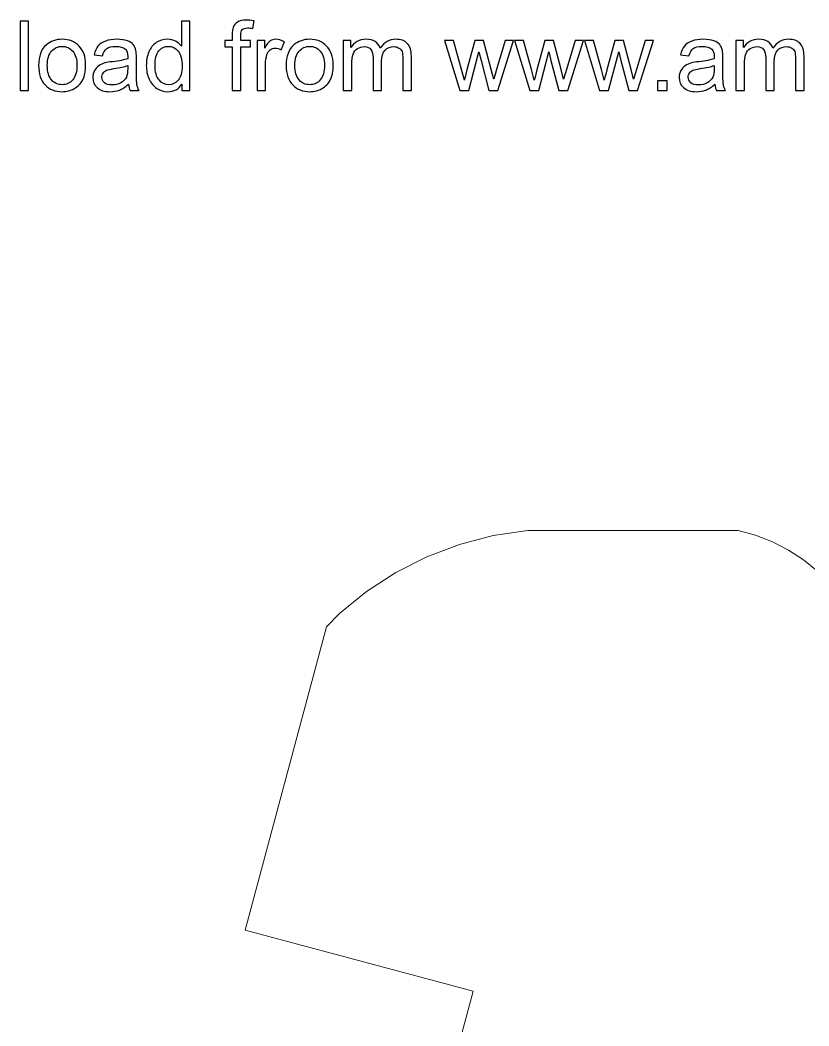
# Model space of a CAD drawing. Header units: millimetres. Extents: x -233 to 120, y -19 to 188.
# Drawn here: x -78.08 to -64.03, y 101.79 to 119.7 of the extents above; entities that cross this region are included whole.
import ezdxf

# ---------------------------------------------------------------- set-up
doc = ezdxf.new("R2010")
doc.units = ezdxf.units.MM
doc.header["$MEASUREMENT"] = 0
doc.layers.add('Layer 1', color=7, linetype='Continuous')

msp = doc.modelspace()

# ---------------------------------------------------------------- linework, layer by layer
at = {"layer": 'Layer 1', "color": 7}
for points, knots in [([(-78.0837, 118.4414), (-78.0837, 118.4414), (-78.0837, 119.6762), (-78.0837, 119.6762), (-78.0837, 119.6762), (-78.0837, 119.6762), (-77.932, 119.6762), (-77.932, 119.6762), (-77.932, 119.6762), (-77.932, 119.6762), (-77.932, 118.4414), (-77.932, 118.4414), (-77.932, 118.4414), (-77.932, 118.4414), (-78.0837, 118.4414), (-78.0837, 118.4414)], [0, 0, 0, 0, 0.2, 0.2, 0.2, 0.2, 0.4, 0.4, 0.4, 0.4, 0.6, 0.6, 0.6, 0.6, 1, 1, 1, 1]), ([(-75.201, 118.4414), (-75.201, 118.4414), (-75.201, 118.5549), (-75.201, 118.5549), (-75.201, 118.5549), (-75.2577, 118.4667), (-75.341, 118.4224), (-75.4511, 118.4224), (-75.4511, 118.4224), (-75.5224, 118.4224), (-75.5879, 118.442), (-75.6474, 118.4814), (-75.6474, 118.4814), (-75.7072, 118.5204), (-75.7535, 118.5753), (-75.7865, 118.6455), (-75.7865, 118.6455), (-75.8193, 118.7159), (-75.8357, 118.7967), (-75.8357, 118.8881), (-75.8357, 118.8881), (-75.8357, 118.9772), (-75.8207, 119.0579), (-75.7911, 119.1307), (-75.7911, 119.1307), (-75.7612, 119.2031), (-75.7167, 119.2589), (-75.6572, 119.2974), (-75.6572, 119.2974), (-75.598, 119.3362), (-75.5313, 119.3554), (-75.458, 119.3554), (-75.458, 119.3554), (-75.404, 119.3554), (-75.356, 119.3439), (-75.314, 119.3212), (-75.314, 119.3212), (-75.272, 119.2985), (-75.2378, 119.2686), (-75.2114, 119.2321), (-75.2114, 119.2321), (-75.2114, 119.2321), (-75.2114, 119.6762), (-75.2114, 119.6762), (-75.2114, 119.6762), (-75.2114, 119.6762), (-75.0596, 119.6762), (-75.0596, 119.6762), (-75.0596, 119.6762), (-75.0596, 119.6762), (-75.0596, 118.4414), (-75.0596, 118.4414), (-75.0596, 118.4414), (-75.0596, 118.4414), (-75.201, 118.4414), (-75.201, 118.4414)], [0, 0, 0, 0, 0.0666667, 0.0666667, 0.0666667, 0.0666667, 0.1333333, 0.1333333, 0.1333333, 0.1333333, 0.2, 0.2, 0.2, 0.2, 0.2666667, 0.2666667, 0.2666667, 0.2666667, 0.3333333, 0.3333333, 0.3333333, 0.3333333, 0.4, 0.4, 0.4, 0.4, 0.4666667, 0.4666667, 0.4666667, 0.4666667, 0.5333333, 0.5333333, 0.5333333, 0.5333333, 0.6, 0.6, 0.6, 0.6, 0.6666667, 0.6666667, 0.6666667, 0.6666667, 0.7333333, 0.7333333, 0.7333333, 0.7333333, 0.8, 0.8, 0.8, 0.8, 0.8666667, 0.8666667, 0.8666667, 0.8666667, 1, 1, 1, 1]), ([(-74.3042, 118.4414), (-74.3042, 118.4414), (-74.3042, 119.2192), (-74.3042, 119.2192), (-74.3042, 119.2192), (-74.3042, 119.2192), (-74.4387, 119.2192), (-74.4387, 119.2192), (-74.4387, 119.2192), (-74.4387, 119.2192), (-74.4387, 119.3365), (-74.4387, 119.3365), (-74.4387, 119.3365), (-74.4387, 119.3365), (-74.3042, 119.3365), (-74.3042, 119.3365), (-74.3042, 119.3365), (-74.3042, 119.3365), (-74.3042, 119.4313), (-74.3042, 119.4313), (-74.3042, 119.4313), (-74.3042, 119.4914), (-74.299, 119.5359), (-74.2884, 119.565), (-74.2884, 119.565), (-74.2737, 119.6041), (-74.2484, 119.636), (-74.2116, 119.6604), (-74.2116, 119.6604), (-74.1751, 119.6848), (-74.1237, 119.6969), (-74.0575, 119.6969), (-74.0575, 119.6969), (-74.0147, 119.6969), (-73.9676, 119.6917), (-73.9158, 119.6817), (-73.9158, 119.6817), (-73.9158, 119.6817), (-73.9385, 119.5489), (-73.9385, 119.5489), (-73.9385, 119.5489), (-73.9702, 119.5543), (-73.9998, 119.5572), (-74.0279, 119.5572), (-74.0279, 119.5572), (-74.0739, 119.5572), (-74.1064, 119.5474), (-74.1257, 119.5279), (-74.1257, 119.5279), (-74.1446, 119.5084), (-74.1541, 119.4718), (-74.1541, 119.4184), (-74.1541, 119.4184), (-74.1541, 119.4184), (-74.1541, 119.3365), (-74.1541, 119.3365), (-74.1541, 119.3365), (-74.1541, 119.3365), (-73.9799, 119.3365), (-73.9799, 119.3365), (-73.9799, 119.3365), (-73.9799, 119.3365), (-73.9799, 119.2192), (-73.9799, 119.2192), (-73.9799, 119.2192), (-73.9799, 119.2192), (-74.1524, 119.2192), (-74.1524, 119.2192), (-74.1524, 119.2192), (-74.1524, 119.2192), (-74.1524, 118.4414), (-74.1524, 118.4414), (-74.1524, 118.4414), (-74.1524, 118.4414), (-74.3042, 118.4414), (-74.3042, 118.4414)], [0, 0, 0, 0, 0.05, 0.05, 0.05, 0.05, 0.1, 0.1, 0.1, 0.1, 0.15, 0.15, 0.15, 0.15, 0.2, 0.2, 0.2, 0.2, 0.25, 0.25, 0.25, 0.25, 0.3, 0.3, 0.3, 0.3, 0.35, 0.35, 0.35, 0.35, 0.4, 0.4, 0.4, 0.4, 0.45, 0.45, 0.45, 0.45, 0.5, 0.5, 0.5, 0.5, 0.55, 0.55, 0.55, 0.55, 0.6, 0.6, 0.6, 0.6, 0.65, 0.65, 0.65, 0.65, 0.7, 0.7, 0.7, 0.7, 0.75, 0.75, 0.75, 0.75, 0.8, 0.8, 0.8, 0.8, 0.85, 0.85, 0.85, 0.85, 0.9, 0.9, 0.9, 0.9, 1, 1, 1, 1]), ([(-77.7541, 118.8889), (-77.7541, 119.0542), (-77.7081, 119.1767), (-77.6158, 119.2563), (-77.6158, 119.2563), (-77.5391, 119.3224), (-77.4451, 119.3554), (-77.3344, 119.3554), (-77.3344, 119.3554), (-77.2117, 119.3554), (-77.1111, 119.3152), (-77.0329, 119.2347), (-77.0329, 119.2347), (-76.955, 119.1545), (-76.9159, 119.0433), (-76.9159, 118.9016), (-76.9159, 118.9016), (-76.9159, 118.7866), (-76.9332, 118.6964), (-76.9677, 118.6305), (-76.9677, 118.6305), (-77.0022, 118.5647), (-77.0525, 118.5135), (-77.1186, 118.477), (-77.1186, 118.477), (-77.1844, 118.4405), (-77.2565, 118.4224), (-77.3344, 118.4224), (-77.3344, 118.4224), (-77.4598, 118.4224), (-77.5609, 118.4624), (-77.6383, 118.5426), (-77.6383, 118.5426), (-77.7156, 118.6228), (-77.7541, 118.7383), (-77.7541, 118.8889)], [0, 0, 0, 0, 0.1, 0.1, 0.1, 0.1, 0.2, 0.2, 0.2, 0.2, 0.3, 0.3, 0.3, 0.3, 0.4, 0.4, 0.4, 0.4, 0.5, 0.5, 0.5, 0.5, 0.6, 0.6, 0.6, 0.6, 0.7, 0.7, 0.7, 0.7, 0.8, 0.8, 0.8, 0.8, 1, 1, 1, 1]), ([(-76.1533, 118.5535), (-76.2097, 118.5055), (-76.264, 118.4719), (-76.316, 118.452), (-76.316, 118.452), (-76.368, 118.4322), (-76.4238, 118.4224), (-76.4836, 118.4224), (-76.4836, 118.4224), (-76.5819, 118.4224), (-76.6575, 118.4463), (-76.7104, 118.4943), (-76.7104, 118.4943), (-76.7633, 118.542), (-76.7897, 118.6032), (-76.7897, 118.6777), (-76.7897, 118.6777), (-76.7897, 118.7214), (-76.7797, 118.7613), (-76.7598, 118.7975), (-76.7598, 118.7975), (-76.7397, 118.8337), (-76.7135, 118.8625), (-76.6814, 118.8843), (-76.6814, 118.8843), (-76.6489, 118.9062), (-76.6127, 118.9229), (-76.5721, 118.9341), (-76.5721, 118.9341), (-76.5422, 118.9418), (-76.4971, 118.9493), (-76.437, 118.9568), (-76.437, 118.9568), (-76.3146, 118.9711), (-76.224, 118.9887), (-76.1663, 119.0088), (-76.1663, 119.0088), (-76.1657, 119.0295), (-76.1654, 119.0427), (-76.1654, 119.0482), (-76.1654, 119.0482), (-76.1654, 119.1097), (-76.1798, 119.1531), (-76.2085, 119.1784), (-76.2085, 119.1784), (-76.2473, 119.2126), (-76.3051, 119.2295), (-76.3816, 119.2295), (-76.3816, 119.2295), (-76.4531, 119.2295), (-76.506, 119.2169), (-76.5399, 119.1919), (-76.5399, 119.1919), (-76.5741, 119.1669), (-76.5991, 119.1226), (-76.6155, 119.0588), (-76.6155, 119.0588), (-76.6155, 119.0588), (-76.7638, 119.0795), (-76.7638, 119.0795), (-76.7638, 119.0795), (-76.7503, 119.143), (-76.7282, 119.1945), (-76.6972, 119.2336), (-76.6972, 119.2336), (-76.6661, 119.2727), (-76.6213, 119.3026), (-76.5626, 119.3238), (-76.5626, 119.3238), (-76.5043, 119.3448), (-76.4362, 119.3554), (-76.3591, 119.3554), (-76.3591, 119.3554), (-76.2827, 119.3554), (-76.2203, 119.3465), (-76.1723, 119.3284), (-76.1723, 119.3284), (-76.1246, 119.3103), (-76.0892, 119.2879), (-76.0668, 119.2606), (-76.0668, 119.2606), (-76.0444, 119.2333), (-76.0286, 119.1988), (-76.0194, 119.1571), (-76.0194, 119.1571), (-76.0145, 119.1312), (-76.0119, 119.0847), (-76.0119, 119.0177), (-76.0119, 119.0177), (-76.0119, 119.0177), (-76.0119, 118.8165), (-76.0119, 118.8165), (-76.0119, 118.8165), (-76.0119, 118.6759), (-76.0088, 118.5871), (-76.0024, 118.5495), (-76.0024, 118.5495), (-75.9964, 118.5118), (-75.9838, 118.4759), (-75.9654, 118.4414), (-75.9654, 118.4414), (-75.9654, 118.4414), (-76.124, 118.4414), (-76.124, 118.4414), (-76.124, 118.4414), (-76.1393, 118.4733), (-76.149, 118.5107), (-76.1533, 118.5535)], [0, 0, 0, 0, 0.0357143, 0.0357143, 0.0357143, 0.0357143, 0.0714286, 0.0714286, 0.0714286, 0.0714286, 0.1071429, 0.1071429, 0.1071429, 0.1071429, 0.1428571, 0.1428571, 0.1428571, 0.1428571, 0.1785714, 0.1785714, 0.1785714, 0.1785714, 0.2142857, 0.2142857, 0.2142857, 0.2142857, 0.25, 0.25, 0.25, 0.25, 0.2857143, 0.2857143, 0.2857143, 0.2857143, 0.3214286, 0.3214286, 0.3214286, 0.3214286, 0.3571429, 0.3571429, 0.3571429, 0.3571429, 0.3928571, 0.3928571, 0.3928571, 0.3928571, 0.4285714, 0.4285714, 0.4285714, 0.4285714, 0.4642857, 0.4642857, 0.4642857, 0.4642857, 0.5, 0.5, 0.5, 0.5, 0.5357143, 0.5357143, 0.5357143, 0.5357143, 0.5714286, 0.5714286, 0.5714286, 0.5714286, 0.6071429, 0.6071429, 0.6071429, 0.6071429, 0.6428571, 0.6428571, 0.6428571, 0.6428571, 0.6785714, 0.6785714, 0.6785714, 0.6785714, 0.7142857, 0.7142857, 0.7142857, 0.7142857, 0.75, 0.75, 0.75, 0.75, 0.7857143, 0.7857143, 0.7857143, 0.7857143, 0.8214286, 0.8214286, 0.8214286, 0.8214286, 0.8571429, 0.8571429, 0.8571429, 0.8571429, 0.8928571, 0.8928571, 0.8928571, 0.8928571, 0.9285714, 0.9285714, 0.9285714, 0.9285714, 1, 1, 1, 1]), ([(-73.8629, 118.4414), (-73.8629, 118.4414), (-73.8629, 119.3365), (-73.8629, 119.3365), (-73.8629, 119.3365), (-73.8629, 119.3365), (-73.7267, 119.3365), (-73.7267, 119.3365), (-73.7267, 119.3365), (-73.7267, 119.3365), (-73.7267, 119.1994), (-73.7267, 119.1994), (-73.7267, 119.1994), (-73.6919, 119.2629), (-73.6597, 119.3048), (-73.6301, 119.325), (-73.6301, 119.325), (-73.6005, 119.3454), (-73.568, 119.3554), (-73.5326, 119.3554), (-73.5326, 119.3554), (-73.4815, 119.3554), (-73.4295, 119.3393), (-73.3766, 119.3074), (-73.3766, 119.3074), (-73.3766, 119.3074), (-73.4306, 119.1675), (-73.4306, 119.1675), (-73.4306, 119.1675), (-73.4674, 119.1882), (-73.5042, 119.1985), (-73.541, 119.1985), (-73.541, 119.1985), (-73.574, 119.1985), (-73.6036, 119.1884), (-73.6298, 119.1686), (-73.6298, 119.1686), (-73.6559, 119.1488), (-73.6746, 119.1212), (-73.6858, 119.0858), (-73.6858, 119.0858), (-73.7028, 119.0321), (-73.7111, 118.9732), (-73.7111, 118.9091), (-73.7111, 118.9091), (-73.7111, 118.9091), (-73.7111, 118.4414), (-73.7111, 118.4414), (-73.7111, 118.4414), (-73.7111, 118.4414), (-73.8629, 118.4414), (-73.8629, 118.4414)], [0, 0, 0, 0, 0.0714286, 0.0714286, 0.0714286, 0.0714286, 0.1428571, 0.1428571, 0.1428571, 0.1428571, 0.2142857, 0.2142857, 0.2142857, 0.2142857, 0.2857143, 0.2857143, 0.2857143, 0.2857143, 0.3571429, 0.3571429, 0.3571429, 0.3571429, 0.4285714, 0.4285714, 0.4285714, 0.4285714, 0.5, 0.5, 0.5, 0.5, 0.5714286, 0.5714286, 0.5714286, 0.5714286, 0.6428571, 0.6428571, 0.6428571, 0.6428571, 0.7142857, 0.7142857, 0.7142857, 0.7142857, 0.7857143, 0.7857143, 0.7857143, 0.7857143, 0.8571429, 0.8571429, 0.8571429, 0.8571429, 1, 1, 1, 1]), ([(-73.3438, 118.8889), (-73.3438, 119.0542), (-73.2978, 119.1767), (-73.2055, 119.2563), (-73.2055, 119.2563), (-73.1288, 119.3224), (-73.0348, 119.3554), (-72.9241, 119.3554), (-72.9241, 119.3554), (-72.8014, 119.3554), (-72.7008, 119.3152), (-72.6226, 119.2347), (-72.6226, 119.2347), (-72.5447, 119.1545), (-72.5056, 119.0433), (-72.5056, 118.9016), (-72.5056, 118.9016), (-72.5056, 118.7866), (-72.5229, 118.6964), (-72.5574, 118.6305), (-72.5574, 118.6305), (-72.5919, 118.5647), (-72.6422, 118.5135), (-72.7083, 118.477), (-72.7083, 118.477), (-72.7741, 118.4405), (-72.8462, 118.4224), (-72.9241, 118.4224), (-72.9241, 118.4224), (-73.0495, 118.4224), (-73.1506, 118.4624), (-73.228, 118.5426), (-73.228, 118.5426), (-73.3053, 118.6228), (-73.3438, 118.7383), (-73.3438, 118.8889)], [0, 0, 0, 0, 0.1, 0.1, 0.1, 0.1, 0.2, 0.2, 0.2, 0.2, 0.3, 0.3, 0.3, 0.3, 0.4, 0.4, 0.4, 0.4, 0.5, 0.5, 0.5, 0.5, 0.6, 0.6, 0.6, 0.6, 0.7, 0.7, 0.7, 0.7, 0.8, 0.8, 0.8, 0.8, 1, 1, 1, 1]), ([(-72.3277, 118.4414), (-72.3277, 118.4414), (-72.3277, 119.3365), (-72.3277, 119.3365), (-72.3277, 119.3365), (-72.3277, 119.3365), (-72.1914, 119.3365), (-72.1914, 119.3365), (-72.1914, 119.3365), (-72.1914, 119.3365), (-72.1914, 119.21), (-72.1914, 119.21), (-72.1914, 119.21), (-72.1636, 119.2537), (-72.1262, 119.289), (-72.0796, 119.3155), (-72.0796, 119.3155), (-72.0331, 119.3422), (-71.9802, 119.3554), (-71.9207, 119.3554), (-71.9207, 119.3554), (-71.8546, 119.3554), (-71.8002, 119.3416), (-71.758, 119.3143), (-71.758, 119.3143), (-71.7157, 119.2867), (-71.6858, 119.2485), (-71.6686, 119.1991), (-71.6686, 119.1991), (-71.5973, 119.3034), (-71.505, 119.3554), (-71.3912, 119.3554), (-71.3912, 119.3554), (-71.3021, 119.3554), (-71.2334, 119.331), (-71.1857, 119.2819), (-71.1857, 119.2819), (-71.1377, 119.2327), (-71.1136, 119.1571), (-71.1136, 119.0551), (-71.1136, 119.0551), (-71.1136, 119.0551), (-71.1136, 118.4414), (-71.1136, 118.4414), (-71.1136, 118.4414), (-71.1136, 118.4414), (-71.2653, 118.4414), (-71.2653, 118.4414), (-71.2653, 118.4414), (-71.2653, 118.4414), (-71.2653, 119.0048), (-71.2653, 119.0048), (-71.2653, 119.0048), (-71.2653, 119.0651), (-71.2705, 119.1088), (-71.2803, 119.1356), (-71.2803, 119.1356), (-71.29, 119.1623), (-71.3079, 119.1836), (-71.334, 119.1999), (-71.334, 119.1999), (-71.3599, 119.2163), (-71.3904, 119.2244), (-71.4251, 119.2244), (-71.4251, 119.2244), (-71.4884, 119.2244), (-71.5407, 119.2034), (-71.5824, 119.1617), (-71.5824, 119.1617), (-71.624, 119.1197), (-71.6447, 119.0528), (-71.6447, 118.9608), (-71.6447, 118.9608), (-71.6447, 118.9608), (-71.6447, 118.4414), (-71.6447, 118.4414), (-71.6447, 118.4414), (-71.6447, 118.4414), (-71.7965, 118.4414), (-71.7965, 118.4414), (-71.7965, 118.4414), (-71.7965, 118.4414), (-71.7965, 119.0223), (-71.7965, 119.0223), (-71.7965, 119.0223), (-71.7965, 119.0896), (-71.8089, 119.1402), (-71.8336, 119.1738), (-71.8336, 119.1738), (-71.8583, 119.2074), (-71.8988, 119.2244), (-71.9549, 119.2244), (-71.9549, 119.2244), (-71.9974, 119.2244), (-72.0368, 119.2132), (-72.073, 119.1907), (-72.073, 119.1907), (-72.1092, 119.1683), (-72.1354, 119.1356), (-72.1518, 119.0921), (-72.1518, 119.0921), (-72.1679, 119.049), (-72.1759, 118.9867), (-72.1759, 118.9053), (-72.1759, 118.9053), (-72.1759, 118.9053), (-72.1759, 118.4414), (-72.1759, 118.4414), (-72.1759, 118.4414), (-72.1759, 118.4414), (-72.3277, 118.4414), (-72.3277, 118.4414)], [0, 0, 0, 0, 0.0344828, 0.0344828, 0.0344828, 0.0344828, 0.0689655, 0.0689655, 0.0689655, 0.0689655, 0.1034483, 0.1034483, 0.1034483, 0.1034483, 0.137931, 0.137931, 0.137931, 0.137931, 0.1724138, 0.1724138, 0.1724138, 0.1724138, 0.2068966, 0.2068966, 0.2068966, 0.2068966, 0.2413793, 0.2413793, 0.2413793, 0.2413793, 0.2758621, 0.2758621, 0.2758621, 0.2758621, 0.3103448, 0.3103448, 0.3103448, 0.3103448, 0.3448276, 0.3448276, 0.3448276, 0.3448276, 0.3793103, 0.3793103, 0.3793103, 0.3793103, 0.4137931, 0.4137931, 0.4137931, 0.4137931, 0.4482759, 0.4482759, 0.4482759, 0.4482759, 0.4827586, 0.4827586, 0.4827586, 0.4827586, 0.5172414, 0.5172414, 0.5172414, 0.5172414, 0.5517241, 0.5517241, 0.5517241, 0.5517241, 0.5862069, 0.5862069, 0.5862069, 0.5862069, 0.6206897, 0.6206897, 0.6206897, 0.6206897, 0.6551724, 0.6551724, 0.6551724, 0.6551724, 0.6896552, 0.6896552, 0.6896552, 0.6896552, 0.7241379, 0.7241379, 0.7241379, 0.7241379, 0.7586207, 0.7586207, 0.7586207, 0.7586207, 0.7931034, 0.7931034, 0.7931034, 0.7931034, 0.8275862, 0.8275862, 0.8275862, 0.8275862, 0.862069, 0.862069, 0.862069, 0.862069, 0.8965517, 0.8965517, 0.8965517, 0.8965517, 0.9310345, 0.9310345, 0.9310345, 0.9310345, 1, 1, 1, 1]), ([(-70.2509, 118.4414), (-70.2509, 118.4414), (-70.5214, 119.3365), (-70.5214, 119.3365), (-70.5214, 119.3365), (-70.5214, 119.3365), (-70.3627, 119.3365), (-70.3627, 119.3365), (-70.3627, 119.3365), (-70.3627, 119.3365), (-70.2199, 118.8199), (-70.2199, 118.8199), (-70.2199, 118.8199), (-70.2199, 118.8199), (-70.1693, 118.6277), (-70.1693, 118.6277), (-70.1693, 118.6277), (-70.1673, 118.6371), (-70.1517, 118.6987), (-70.123, 118.8122), (-70.123, 118.8122), (-70.123, 118.8122), (-69.9813, 119.3365), (-69.9813, 119.3365), (-69.9813, 119.3365), (-69.9813, 119.3365), (-69.8258, 119.3365), (-69.8258, 119.3365), (-69.8258, 119.3365), (-69.8258, 119.3365), (-69.691, 118.8168), (-69.691, 118.8168), (-69.691, 118.8168), (-69.691, 118.8168), (-69.647, 118.6463), (-69.647, 118.6463), (-69.647, 118.6463), (-69.647, 118.6463), (-69.5956, 118.8191), (-69.5956, 118.8191), (-69.5956, 118.8191), (-69.5956, 118.8191), (-69.4409, 119.3365), (-69.4409, 119.3365), (-69.4409, 119.3365), (-69.4409, 119.3365), (-69.2935, 119.3365), (-69.2935, 119.3365), (-69.2935, 119.3365), (-69.2935, 119.3365), (-69.5743, 118.4414), (-69.5743, 118.4414), (-69.5743, 118.4414), (-69.5743, 118.4414), (-69.7312, 118.4414), (-69.7312, 118.4414), (-69.7312, 118.4414), (-69.7312, 118.4414), (-69.8732, 118.9769), (-69.8732, 118.9769), (-69.8732, 118.9769), (-69.8732, 118.9769), (-69.9092, 119.1301), (-69.9092, 119.1301), (-69.9092, 119.1301), (-69.9092, 119.1301), (-70.0902, 118.4414), (-70.0902, 118.4414), (-70.0902, 118.4414), (-70.0902, 118.4414), (-70.2509, 118.4414), (-70.2509, 118.4414)], [0, 0, 0, 0, 0.0526316, 0.0526316, 0.0526316, 0.0526316, 0.1052632, 0.1052632, 0.1052632, 0.1052632, 0.1578947, 0.1578947, 0.1578947, 0.1578947, 0.2105263, 0.2105263, 0.2105263, 0.2105263, 0.2631579, 0.2631579, 0.2631579, 0.2631579, 0.3157895, 0.3157895, 0.3157895, 0.3157895, 0.3684211, 0.3684211, 0.3684211, 0.3684211, 0.4210526, 0.4210526, 0.4210526, 0.4210526, 0.4736842, 0.4736842, 0.4736842, 0.4736842, 0.5263158, 0.5263158, 0.5263158, 0.5263158, 0.5789474, 0.5789474, 0.5789474, 0.5789474, 0.6315789, 0.6315789, 0.6315789, 0.6315789, 0.6842105, 0.6842105, 0.6842105, 0.6842105, 0.7368421, 0.7368421, 0.7368421, 0.7368421, 0.7894737, 0.7894737, 0.7894737, 0.7894737, 0.8421053, 0.8421053, 0.8421053, 0.8421053, 0.8947368, 0.8947368, 0.8947368, 0.8947368, 1, 1, 1, 1]), ([(-69.0055, 118.4414), (-69.0055, 118.4414), (-69.276, 119.3365), (-69.276, 119.3365), (-69.276, 119.3365), (-69.276, 119.3365), (-69.1173, 119.3365), (-69.1173, 119.3365), (-69.1173, 119.3365), (-69.1173, 119.3365), (-68.9745, 118.8199), (-68.9745, 118.8199), (-68.9745, 118.8199), (-68.9745, 118.8199), (-68.9239, 118.6277), (-68.9239, 118.6277), (-68.9239, 118.6277), (-68.9219, 118.6371), (-68.9063, 118.6987), (-68.8776, 118.8122), (-68.8776, 118.8122), (-68.8776, 118.8122), (-68.7359, 119.3365), (-68.7359, 119.3365), (-68.7359, 119.3365), (-68.7359, 119.3365), (-68.5804, 119.3365), (-68.5804, 119.3365), (-68.5804, 119.3365), (-68.5804, 119.3365), (-68.4456, 118.8168), (-68.4456, 118.8168), (-68.4456, 118.8168), (-68.4456, 118.8168), (-68.4016, 118.6463), (-68.4016, 118.6463), (-68.4016, 118.6463), (-68.4016, 118.6463), (-68.3502, 118.8191), (-68.3502, 118.8191), (-68.3502, 118.8191), (-68.3502, 118.8191), (-68.1955, 119.3365), (-68.1955, 119.3365), (-68.1955, 119.3365), (-68.1955, 119.3365), (-68.0481, 119.3365), (-68.0481, 119.3365), (-68.0481, 119.3365), (-68.0481, 119.3365), (-68.3289, 118.4414), (-68.3289, 118.4414), (-68.3289, 118.4414), (-68.3289, 118.4414), (-68.4858, 118.4414), (-68.4858, 118.4414), (-68.4858, 118.4414), (-68.4858, 118.4414), (-68.6278, 118.9769), (-68.6278, 118.9769), (-68.6278, 118.9769), (-68.6278, 118.9769), (-68.6638, 119.1301), (-68.6638, 119.1301), (-68.6638, 119.1301), (-68.6638, 119.1301), (-68.8448, 118.4414), (-68.8448, 118.4414), (-68.8448, 118.4414), (-68.8448, 118.4414), (-69.0055, 118.4414), (-69.0055, 118.4414)], [0, 0, 0, 0, 0.0526316, 0.0526316, 0.0526316, 0.0526316, 0.1052632, 0.1052632, 0.1052632, 0.1052632, 0.1578947, 0.1578947, 0.1578947, 0.1578947, 0.2105263, 0.2105263, 0.2105263, 0.2105263, 0.2631579, 0.2631579, 0.2631579, 0.2631579, 0.3157895, 0.3157895, 0.3157895, 0.3157895, 0.3684211, 0.3684211, 0.3684211, 0.3684211, 0.4210526, 0.4210526, 0.4210526, 0.4210526, 0.4736842, 0.4736842, 0.4736842, 0.4736842, 0.5263158, 0.5263158, 0.5263158, 0.5263158, 0.5789474, 0.5789474, 0.5789474, 0.5789474, 0.6315789, 0.6315789, 0.6315789, 0.6315789, 0.6842105, 0.6842105, 0.6842105, 0.6842105, 0.7368421, 0.7368421, 0.7368421, 0.7368421, 0.7894737, 0.7894737, 0.7894737, 0.7894737, 0.8421053, 0.8421053, 0.8421053, 0.8421053, 0.8947368, 0.8947368, 0.8947368, 0.8947368, 1, 1, 1, 1]), ([(-67.7601, 118.4414), (-67.7601, 118.4414), (-68.0306, 119.3365), (-68.0306, 119.3365), (-68.0306, 119.3365), (-68.0306, 119.3365), (-67.8719, 119.3365), (-67.8719, 119.3365), (-67.8719, 119.3365), (-67.8719, 119.3365), (-67.7291, 118.8199), (-67.7291, 118.8199), (-67.7291, 118.8199), (-67.7291, 118.8199), (-67.6785, 118.6277), (-67.6785, 118.6277), (-67.6785, 118.6277), (-67.6765, 118.6371), (-67.6609, 118.6987), (-67.6322, 118.8122), (-67.6322, 118.8122), (-67.6322, 118.8122), (-67.4905, 119.3365), (-67.4905, 119.3365), (-67.4905, 119.3365), (-67.4905, 119.3365), (-67.335, 119.3365), (-67.335, 119.3365), (-67.335, 119.3365), (-67.335, 119.3365), (-67.2002, 118.8168), (-67.2002, 118.8168), (-67.2002, 118.8168), (-67.2002, 118.8168), (-67.1562, 118.6463), (-67.1562, 118.6463), (-67.1562, 118.6463), (-67.1562, 118.6463), (-67.1048, 118.8191), (-67.1048, 118.8191), (-67.1048, 118.8191), (-67.1048, 118.8191), (-66.9501, 119.3365), (-66.9501, 119.3365), (-66.9501, 119.3365), (-66.9501, 119.3365), (-66.8027, 119.3365), (-66.8027, 119.3365), (-66.8027, 119.3365), (-66.8027, 119.3365), (-67.0835, 118.4414), (-67.0835, 118.4414), (-67.0835, 118.4414), (-67.0835, 118.4414), (-67.2404, 118.4414), (-67.2404, 118.4414), (-67.2404, 118.4414), (-67.2404, 118.4414), (-67.3824, 118.9769), (-67.3824, 118.9769), (-67.3824, 118.9769), (-67.3824, 118.9769), (-67.4184, 119.1301), (-67.4184, 119.1301), (-67.4184, 119.1301), (-67.4184, 119.1301), (-67.5994, 118.4414), (-67.5994, 118.4414), (-67.5994, 118.4414), (-67.5994, 118.4414), (-67.7601, 118.4414), (-67.7601, 118.4414)], [0, 0, 0, 0, 0.0526316, 0.0526316, 0.0526316, 0.0526316, 0.1052632, 0.1052632, 0.1052632, 0.1052632, 0.1578947, 0.1578947, 0.1578947, 0.1578947, 0.2105263, 0.2105263, 0.2105263, 0.2105263, 0.2631579, 0.2631579, 0.2631579, 0.2631579, 0.3157895, 0.3157895, 0.3157895, 0.3157895, 0.3684211, 0.3684211, 0.3684211, 0.3684211, 0.4210526, 0.4210526, 0.4210526, 0.4210526, 0.4736842, 0.4736842, 0.4736842, 0.4736842, 0.5263158, 0.5263158, 0.5263158, 0.5263158, 0.5789474, 0.5789474, 0.5789474, 0.5789474, 0.6315789, 0.6315789, 0.6315789, 0.6315789, 0.6842105, 0.6842105, 0.6842105, 0.6842105, 0.7368421, 0.7368421, 0.7368421, 0.7368421, 0.7894737, 0.7894737, 0.7894737, 0.7894737, 0.8421053, 0.8421053, 0.8421053, 0.8421053, 0.8947368, 0.8947368, 0.8947368, 0.8947368, 1, 1, 1, 1]), ([(-65.7069, 118.5535), (-65.7633, 118.5055), (-65.8176, 118.4719), (-65.8696, 118.452), (-65.8696, 118.452), (-65.9216, 118.4322), (-65.9774, 118.4224), (-66.0372, 118.4224), (-66.0372, 118.4224), (-66.1355, 118.4224), (-66.2111, 118.4463), (-66.264, 118.4943), (-66.264, 118.4943), (-66.3169, 118.542), (-66.3433, 118.6032), (-66.3433, 118.6777), (-66.3433, 118.6777), (-66.3433, 118.7214), (-66.3333, 118.7613), (-66.3134, 118.7975), (-66.3134, 118.7975), (-66.2933, 118.8337), (-66.2671, 118.8625), (-66.235, 118.8843), (-66.235, 118.8843), (-66.2025, 118.9062), (-66.1663, 118.9229), (-66.1257, 118.9341), (-66.1257, 118.9341), (-66.0958, 118.9418), (-66.0507, 118.9493), (-65.9906, 118.9568), (-65.9906, 118.9568), (-65.8682, 118.9711), (-65.7776, 118.9887), (-65.7199, 119.0088), (-65.7199, 119.0088), (-65.7193, 119.0295), (-65.719, 119.0427), (-65.719, 119.0482), (-65.719, 119.0482), (-65.719, 119.1097), (-65.7334, 119.1531), (-65.7621, 119.1784), (-65.7621, 119.1784), (-65.8009, 119.2126), (-65.8587, 119.2295), (-65.9352, 119.2295), (-65.9352, 119.2295), (-66.0067, 119.2295), (-66.0596, 119.2169), (-66.0935, 119.1919), (-66.0935, 119.1919), (-66.1277, 119.1669), (-66.1527, 119.1226), (-66.1691, 119.0588), (-66.1691, 119.0588), (-66.1691, 119.0588), (-66.3174, 119.0795), (-66.3174, 119.0795), (-66.3174, 119.0795), (-66.3039, 119.143), (-66.2818, 119.1945), (-66.2508, 119.2336), (-66.2508, 119.2336), (-66.2197, 119.2727), (-66.1749, 119.3026), (-66.1162, 119.3238), (-66.1162, 119.3238), (-66.0579, 119.3448), (-65.9898, 119.3554), (-65.9127, 119.3554), (-65.9127, 119.3554), (-65.8363, 119.3554), (-65.7739, 119.3465), (-65.7259, 119.3284), (-65.7259, 119.3284), (-65.6782, 119.3103), (-65.6428, 119.2879), (-65.6204, 119.2606), (-65.6204, 119.2606), (-65.598, 119.2333), (-65.5822, 119.1988), (-65.573, 119.1571), (-65.573, 119.1571), (-65.5681, 119.1312), (-65.5655, 119.0847), (-65.5655, 119.0177), (-65.5655, 119.0177), (-65.5655, 119.0177), (-65.5655, 118.8165), (-65.5655, 118.8165), (-65.5655, 118.8165), (-65.5655, 118.6759), (-65.5624, 118.5871), (-65.556, 118.5495), (-65.556, 118.5495), (-65.55, 118.5118), (-65.5374, 118.4759), (-65.519, 118.4414), (-65.519, 118.4414), (-65.519, 118.4414), (-65.6776, 118.4414), (-65.6776, 118.4414), (-65.6776, 118.4414), (-65.6929, 118.4733), (-65.7026, 118.5107), (-65.7069, 118.5535)], [0, 0, 0, 0, 0.0357143, 0.0357143, 0.0357143, 0.0357143, 0.0714286, 0.0714286, 0.0714286, 0.0714286, 0.1071429, 0.1071429, 0.1071429, 0.1071429, 0.1428571, 0.1428571, 0.1428571, 0.1428571, 0.1785714, 0.1785714, 0.1785714, 0.1785714, 0.2142857, 0.2142857, 0.2142857, 0.2142857, 0.25, 0.25, 0.25, 0.25, 0.2857143, 0.2857143, 0.2857143, 0.2857143, 0.3214286, 0.3214286, 0.3214286, 0.3214286, 0.3571429, 0.3571429, 0.3571429, 0.3571429, 0.3928571, 0.3928571, 0.3928571, 0.3928571, 0.4285714, 0.4285714, 0.4285714, 0.4285714, 0.4642857, 0.4642857, 0.4642857, 0.4642857, 0.5, 0.5, 0.5, 0.5, 0.5357143, 0.5357143, 0.5357143, 0.5357143, 0.5714286, 0.5714286, 0.5714286, 0.5714286, 0.6071429, 0.6071429, 0.6071429, 0.6071429, 0.6428571, 0.6428571, 0.6428571, 0.6428571, 0.6785714, 0.6785714, 0.6785714, 0.6785714, 0.7142857, 0.7142857, 0.7142857, 0.7142857, 0.75, 0.75, 0.75, 0.75, 0.7857143, 0.7857143, 0.7857143, 0.7857143, 0.8214286, 0.8214286, 0.8214286, 0.8214286, 0.8571429, 0.8571429, 0.8571429, 0.8571429, 0.8928571, 0.8928571, 0.8928571, 0.8928571, 0.9285714, 0.9285714, 0.9285714, 0.9285714, 1, 1, 1, 1]), ([(-65.3324, 118.4414), (-65.3324, 118.4414), (-65.3324, 119.3365), (-65.3324, 119.3365), (-65.3324, 119.3365), (-65.3324, 119.3365), (-65.1961, 119.3365), (-65.1961, 119.3365), (-65.1961, 119.3365), (-65.1961, 119.3365), (-65.1961, 119.21), (-65.1961, 119.21), (-65.1961, 119.21), (-65.1683, 119.2537), (-65.1309, 119.289), (-65.0843, 119.3155), (-65.0843, 119.3155), (-65.0378, 119.3422), (-64.9849, 119.3554), (-64.9254, 119.3554), (-64.9254, 119.3554), (-64.8593, 119.3554), (-64.8049, 119.3416), (-64.7627, 119.3143), (-64.7627, 119.3143), (-64.7204, 119.2867), (-64.6905, 119.2485), (-64.6733, 119.1991), (-64.6733, 119.1991), (-64.602, 119.3034), (-64.5097, 119.3554), (-64.3959, 119.3554), (-64.3959, 119.3554), (-64.3068, 119.3554), (-64.2381, 119.331), (-64.1904, 119.2819), (-64.1904, 119.2819), (-64.1424, 119.2327), (-64.1183, 119.1571), (-64.1183, 119.0551), (-64.1183, 119.0551), (-64.1183, 119.0551), (-64.1183, 118.4414), (-64.1183, 118.4414), (-64.1183, 118.4414), (-64.1183, 118.4414), (-64.27, 118.4414), (-64.27, 118.4414), (-64.27, 118.4414), (-64.27, 118.4414), (-64.27, 119.0048), (-64.27, 119.0048), (-64.27, 119.0048), (-64.27, 119.0651), (-64.2752, 119.1088), (-64.285, 119.1356), (-64.285, 119.1356), (-64.2947, 119.1623), (-64.3126, 119.1836), (-64.3387, 119.1999), (-64.3387, 119.1999), (-64.3646, 119.2163), (-64.3951, 119.2244), (-64.4298, 119.2244), (-64.4298, 119.2244), (-64.4931, 119.2244), (-64.5454, 119.2034), (-64.5871, 119.1617), (-64.5871, 119.1617), (-64.6287, 119.1197), (-64.6494, 119.0528), (-64.6494, 118.9608), (-64.6494, 118.9608), (-64.6494, 118.9608), (-64.6494, 118.4414), (-64.6494, 118.4414), (-64.6494, 118.4414), (-64.6494, 118.4414), (-64.8012, 118.4414), (-64.8012, 118.4414), (-64.8012, 118.4414), (-64.8012, 118.4414), (-64.8012, 119.0223), (-64.8012, 119.0223), (-64.8012, 119.0223), (-64.8012, 119.0896), (-64.8136, 119.1402), (-64.8383, 119.1738), (-64.8383, 119.1738), (-64.863, 119.2074), (-64.9035, 119.2244), (-64.9596, 119.2244), (-64.9596, 119.2244), (-65.0021, 119.2244), (-65.0415, 119.2132), (-65.0777, 119.1907), (-65.0777, 119.1907), (-65.1139, 119.1683), (-65.1401, 119.1356), (-65.1565, 119.0921), (-65.1565, 119.0921), (-65.1726, 119.049), (-65.1806, 118.9867), (-65.1806, 118.9053), (-65.1806, 118.9053), (-65.1806, 118.9053), (-65.1806, 118.4414), (-65.1806, 118.4414), (-65.1806, 118.4414), (-65.1806, 118.4414), (-65.3324, 118.4414), (-65.3324, 118.4414)], [0, 0, 0, 0, 0.0344828, 0.0344828, 0.0344828, 0.0344828, 0.0689655, 0.0689655, 0.0689655, 0.0689655, 0.1034483, 0.1034483, 0.1034483, 0.1034483, 0.137931, 0.137931, 0.137931, 0.137931, 0.1724138, 0.1724138, 0.1724138, 0.1724138, 0.2068966, 0.2068966, 0.2068966, 0.2068966, 0.2413793, 0.2413793, 0.2413793, 0.2413793, 0.2758621, 0.2758621, 0.2758621, 0.2758621, 0.3103448, 0.3103448, 0.3103448, 0.3103448, 0.3448276, 0.3448276, 0.3448276, 0.3448276, 0.3793103, 0.3793103, 0.3793103, 0.3793103, 0.4137931, 0.4137931, 0.4137931, 0.4137931, 0.4482759, 0.4482759, 0.4482759, 0.4482759, 0.4827586, 0.4827586, 0.4827586, 0.4827586, 0.5172414, 0.5172414, 0.5172414, 0.5172414, 0.5517241, 0.5517241, 0.5517241, 0.5517241, 0.5862069, 0.5862069, 0.5862069, 0.5862069, 0.6206897, 0.6206897, 0.6206897, 0.6206897, 0.6551724, 0.6551724, 0.6551724, 0.6551724, 0.6896552, 0.6896552, 0.6896552, 0.6896552, 0.7241379, 0.7241379, 0.7241379, 0.7241379, 0.7586207, 0.7586207, 0.7586207, 0.7586207, 0.7931034, 0.7931034, 0.7931034, 0.7931034, 0.8275862, 0.8275862, 0.8275862, 0.8275862, 0.862069, 0.862069, 0.862069, 0.862069, 0.8965517, 0.8965517, 0.8965517, 0.8965517, 0.9310345, 0.9310345, 0.9310345, 0.9310345, 1, 1, 1, 1]), ([(-77.5989, 118.8886), (-77.5989, 118.7742), (-77.5739, 118.6886), (-77.5239, 118.632), (-77.5239, 118.632), (-77.4736, 118.5751), (-77.4106, 118.5466), (-77.3344, 118.5466), (-77.3344, 118.5466), (-77.2591, 118.5466), (-77.1965, 118.5751), (-77.1462, 118.6323), (-77.1462, 118.6323), (-77.0962, 118.6895), (-77.0711, 118.7765), (-77.0711, 118.8935), (-77.0711, 118.8935), (-77.0711, 119.0039), (-77.0964, 119.0876), (-77.1467, 119.1442), (-77.1467, 119.1442), (-77.197, 119.2011), (-77.2597, 119.2295), (-77.3344, 119.2295), (-77.3344, 119.2295), (-77.4106, 119.2295), (-77.4736, 119.2014), (-77.5239, 119.1447), (-77.5239, 119.1447), (-77.5739, 119.0881), (-77.5989, 119.0028), (-77.5989, 118.8886)], [0, 0, 0, 0, 0.1111111, 0.1111111, 0.1111111, 0.1111111, 0.2222222, 0.2222222, 0.2222222, 0.2222222, 0.3333333, 0.3333333, 0.3333333, 0.3333333, 0.4444444, 0.4444444, 0.4444444, 0.4444444, 0.5555556, 0.5555556, 0.5555556, 0.5555556, 0.6666667, 0.6666667, 0.6666667, 0.6666667, 0.7777778, 0.7777778, 0.7777778, 0.7777778, 1, 1, 1, 1]), ([(-75.6805, 118.8878), (-75.6805, 118.7734), (-75.6563, 118.688), (-75.6078, 118.6314), (-75.6078, 118.6314), (-75.5595, 118.5748), (-75.5023, 118.5466), (-75.4364, 118.5466), (-75.4364, 118.5466), (-75.37, 118.5466), (-75.3137, 118.5736), (-75.2671, 118.6277), (-75.2671, 118.6277), (-75.2209, 118.6817), (-75.1976, 118.7642), (-75.1976, 118.8751), (-75.1976, 118.8751), (-75.1976, 118.997), (-75.2212, 119.0867), (-75.2686, 119.1439), (-75.2686, 119.1439), (-75.3157, 119.2011), (-75.3741, 119.2295), (-75.4433, 119.2295), (-75.4433, 119.2295), (-75.5109, 119.2295), (-75.5672, 119.2022), (-75.6126, 119.1473), (-75.6126, 119.1473), (-75.6578, 119.0924), (-75.6805, 119.0059), (-75.6805, 118.8878)], [0, 0, 0, 0, 0.1111111, 0.1111111, 0.1111111, 0.1111111, 0.2222222, 0.2222222, 0.2222222, 0.2222222, 0.3333333, 0.3333333, 0.3333333, 0.3333333, 0.4444444, 0.4444444, 0.4444444, 0.4444444, 0.5555556, 0.5555556, 0.5555556, 0.5555556, 0.6666667, 0.6666667, 0.6666667, 0.6666667, 0.7777778, 0.7777778, 0.7777778, 0.7777778, 1, 1, 1, 1]), ([(-73.1886, 118.8886), (-73.1886, 118.7742), (-73.1636, 118.6886), (-73.1136, 118.632), (-73.1136, 118.632), (-73.0633, 118.5751), (-73.0003, 118.5466), (-72.9241, 118.5466), (-72.9241, 118.5466), (-72.8488, 118.5466), (-72.7862, 118.5751), (-72.7359, 118.6323), (-72.7359, 118.6323), (-72.6859, 118.6895), (-72.6608, 118.7765), (-72.6608, 118.8935), (-72.6608, 118.8935), (-72.6608, 119.0039), (-72.6861, 119.0876), (-72.7364, 119.1442), (-72.7364, 119.1442), (-72.7867, 119.2011), (-72.8494, 119.2295), (-72.9241, 119.2295), (-72.9241, 119.2295), (-73.0003, 119.2295), (-73.0633, 119.2014), (-73.1136, 119.1447), (-73.1136, 119.1447), (-73.1636, 119.0881), (-73.1886, 119.0028), (-73.1886, 118.8886)], [0, 0, 0, 0, 0.1111111, 0.1111111, 0.1111111, 0.1111111, 0.2222222, 0.2222222, 0.2222222, 0.2222222, 0.3333333, 0.3333333, 0.3333333, 0.3333333, 0.4444444, 0.4444444, 0.4444444, 0.4444444, 0.5555556, 0.5555556, 0.5555556, 0.5555556, 0.6666667, 0.6666667, 0.6666667, 0.6666667, 0.7777778, 0.7777778, 0.7777778, 0.7777778, 1, 1, 1, 1]), ([(-76.1654, 118.8898), (-76.2206, 118.8674), (-76.3034, 118.8484), (-76.4138, 118.8329), (-76.4138, 118.8329), (-76.4764, 118.824), (-76.5207, 118.8139), (-76.5465, 118.8027), (-76.5465, 118.8027), (-76.5724, 118.7915), (-76.5922, 118.7751), (-76.6063, 118.7538), (-76.6063, 118.7538), (-76.6204, 118.7323), (-76.6276, 118.7084), (-76.6276, 118.682), (-76.6276, 118.682), (-76.6276, 118.642), (-76.6124, 118.6084), (-76.5816, 118.5817), (-76.5816, 118.5817), (-76.5509, 118.5549), (-76.506, 118.5414), (-76.4471, 118.5414), (-76.4471, 118.5414), (-76.3887, 118.5414), (-76.3367, 118.5541), (-76.291, 118.5797), (-76.291, 118.5797), (-76.2456, 118.6049), (-76.212, 118.6397), (-76.1907, 118.6837), (-76.1907, 118.6837), (-76.1743, 118.7179), (-76.1663, 118.7682), (-76.1663, 118.8346), (-76.1663, 118.8346), (-76.1663, 118.8346), (-76.1654, 118.8898), (-76.1654, 118.8898)], [0, 0, 0, 0, 0.0909091, 0.0909091, 0.0909091, 0.0909091, 0.1818182, 0.1818182, 0.1818182, 0.1818182, 0.2727273, 0.2727273, 0.2727273, 0.2727273, 0.3636364, 0.3636364, 0.3636364, 0.3636364, 0.4545455, 0.4545455, 0.4545455, 0.4545455, 0.5454545, 0.5454545, 0.5454545, 0.5454545, 0.6363636, 0.6363636, 0.6363636, 0.6363636, 0.7272727, 0.7272727, 0.7272727, 0.7272727, 0.8181818, 0.8181818, 0.8181818, 0.8181818, 1, 1, 1, 1]), ([(-65.719, 118.8898), (-65.7742, 118.8674), (-65.857, 118.8484), (-65.9674, 118.8329), (-65.9674, 118.8329), (-66.03, 118.824), (-66.0743, 118.8139), (-66.1001, 118.8027), (-66.1001, 118.8027), (-66.126, 118.7915), (-66.1458, 118.7751), (-66.1599, 118.7538), (-66.1599, 118.7538), (-66.174, 118.7323), (-66.1812, 118.7084), (-66.1812, 118.682), (-66.1812, 118.682), (-66.1812, 118.642), (-66.166, 118.6084), (-66.1352, 118.5817), (-66.1352, 118.5817), (-66.1045, 118.5549), (-66.0596, 118.5414), (-66.0007, 118.5414), (-66.0007, 118.5414), (-65.9423, 118.5414), (-65.8903, 118.5541), (-65.8446, 118.5797), (-65.8446, 118.5797), (-65.7992, 118.6049), (-65.7656, 118.6397), (-65.7443, 118.6837), (-65.7443, 118.6837), (-65.7279, 118.7179), (-65.7199, 118.7682), (-65.7199, 118.8346), (-65.7199, 118.8346), (-65.7199, 118.8346), (-65.719, 118.8898), (-65.719, 118.8898)], [0, 0, 0, 0, 0.0909091, 0.0909091, 0.0909091, 0.0909091, 0.1818182, 0.1818182, 0.1818182, 0.1818182, 0.2727273, 0.2727273, 0.2727273, 0.2727273, 0.3636364, 0.3636364, 0.3636364, 0.3636364, 0.4545455, 0.4545455, 0.4545455, 0.4545455, 0.5454545, 0.5454545, 0.5454545, 0.5454545, 0.6363636, 0.6363636, 0.6363636, 0.6363636, 0.7272727, 0.7272727, 0.7272727, 0.7272727, 0.8181818, 0.8181818, 0.8181818, 0.8181818, 1, 1, 1, 1]), ([(-66.7277, 118.4414), (-66.7277, 118.4414), (-66.7277, 118.6139), (-66.7277, 118.6139), (-66.7277, 118.6139), (-66.7277, 118.6139), (-66.5552, 118.6139), (-66.5552, 118.6139), (-66.5552, 118.6139), (-66.5552, 118.6139), (-66.5552, 118.4414), (-66.5552, 118.4414), (-66.5552, 118.4414), (-66.5552, 118.4414), (-66.7277, 118.4414), (-66.7277, 118.4414)], [0, 0, 0, 0, 0.2, 0.2, 0.2, 0.2, 0.4, 0.4, 0.4, 0.4, 0.6, 0.6, 0.6, 0.6, 1, 1, 1, 1])]:
    msp.add_open_spline(points, degree=3, knots=knots, dxfattribs=at)
at = {"layer": 'Layer 1', "lineweight": 9}
for points in [[(-69.6541, 110.5178), (-69.6541, 110.5178), (-70.2549, 110.3606), (-70.2549, 110.3606)], [(-69.0399, 110.61), (-69.0399, 110.61), (-69.6541, 110.5178), (-69.6541, 110.5178)], [(-65.2899, 110.61), (-65.2899, 110.61), (-69.0399, 110.61), (-69.0399, 110.61)], [(-64.9813, 110.5225), (-64.9813, 110.5225), (-65.2899, 110.61), (-65.2899, 110.61)], [(-64.6828, 110.4049), (-64.6828, 110.4049), (-64.9813, 110.5225), (-64.9813, 110.5225)], [(-70.2549, 110.3606), (-70.2549, 110.3606), (-70.8355, 110.1404), (-70.8355, 110.1404)], [(-64.3974, 110.2585), (-64.3974, 110.2585), (-64.6828, 110.4049), (-64.6828, 110.4049)], [(-64.1278, 110.0846), (-64.1278, 110.0846), (-64.3974, 110.2585), (-64.3974, 110.2585)], [(-70.8355, 110.1404), (-70.8355, 110.1404), (-71.3894, 109.8595), (-71.3894, 109.8595)], [(-63.8767, 109.8849), (-63.8767, 109.8849), (-64.1278, 110.0846), (-64.1278, 110.0846)], [(-71.3894, 109.8595), (-71.3894, 109.8595), (-71.9101, 109.5213), (-71.9101, 109.5213)], [(-71.9101, 109.5213), (-71.9101, 109.5213), (-72.3919, 109.1294), (-72.3919, 109.1294)], [(-72.3919, 109.1294), (-72.3919, 109.1294), (-72.6264, 108.893), (-72.6264, 108.893)], [(-74.0741, 103.49), (-74.0741, 103.49), (-72.6264, 108.893), (-72.6264, 108.893)], [(-70.0125, 102.4017), (-70.0125, 102.4017), (-74.0741, 103.49), (-74.0741, 103.49)], [(-70.0125, 102.4017), (-70.0125, 102.4017), (-71.1284, 98.2373), (-71.1284, 98.2373)]]:
    msp.add_open_spline(points, degree=3, dxfattribs=at)

doc.saveas('drawing.dxf')
